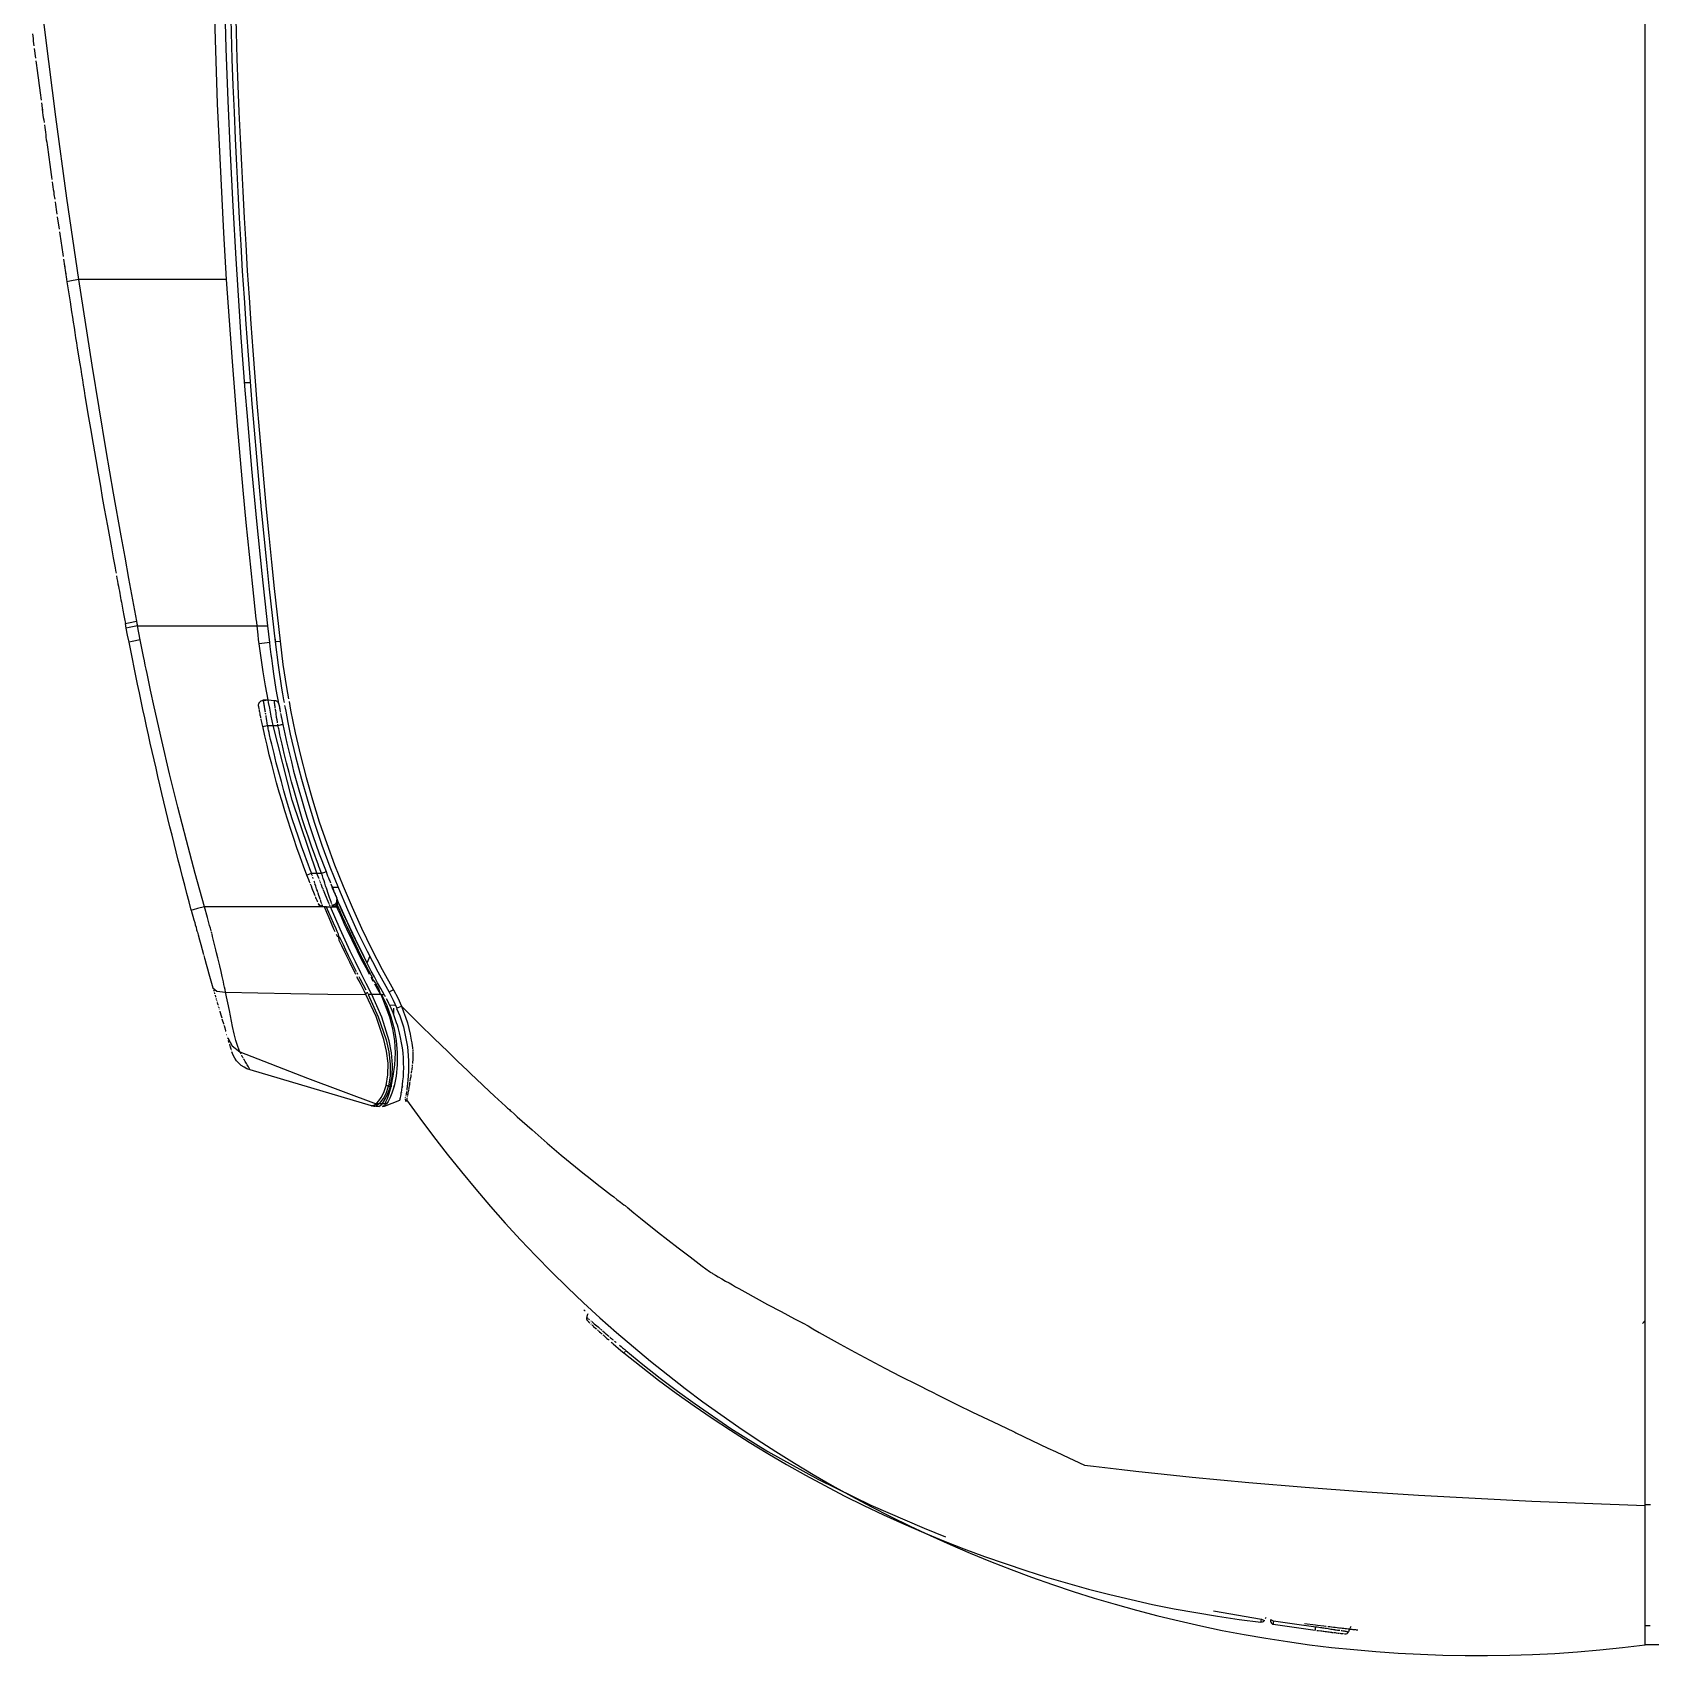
# Model space of a CAD drawing. Header units: millimetres. Extents: x 1291 to 5660, y 748 to 2981.
# Drawn here: x 2534.8 to 2685.5, y 1213.9 to 1365.1 of the extents above; entities that cross this region are included whole.
import ezdxf

# ---------------------------------------------------------------- set-up
doc = ezdxf.new("R2010")
doc.units = ezdxf.units.MM

msp = doc.modelspace()

# ---------------------------------------------------------------- linework, layer by layer
msp.add_line((2551.78, 1275.41), (2551.83, 1275.23))
for points in [[(2700.85, 1214.91), (2700.74, 1214.9), (2684.95, 1214.9), (2684.95, 1498.91)], [(2535.03, 1372.42), (2535.94, 1364.82), (2536.91, 1357.22), (2537.95, 1349.64), (2539.06, 1342.06)], [(2552.85, 1342.06), (2552.71, 1344.24), (2552.59, 1346.42), (2552, 1358.43), (2551.62, 1370.45)], [(2562.97, 1281.32), (2562.85, 1281.57), (2562.62, 1282.09), (2562.39, 1282.6), (2562.17, 1283.12), (2561.95, 1283.65), (2550.78, 1283.65), (2549.93, 1286.73), (2549.1, 1289.82), (2548.31, 1292.92), (2547.54, 1296.02), (2546.81, 1299.13), (2546.11, 1302.25), (2545.77, 1303.82), (2545.44, 1305.38), (2545.36, 1305.77), (2545.28, 1306.16), (2545.19, 1306.55), (2545.12, 1306.95), (2544.96, 1307.72), (2544.8, 1308.51), (2544.67, 1309.16), (2544.55, 1309.81), (2556.69, 1309.81), (2556.16, 1314.68), (2555.67, 1319.56), (2555.21, 1324.44), (2554.79, 1329.33), (2554.59, 1331.77), (2554.4, 1334.22), (2554.22, 1336.67), (2554.05, 1339.11), (2553.73, 1344), (2553.45, 1348.9), (2553.2, 1353.79), (2552.99, 1358.69), (2552.81, 1363.59), (2552.67, 1368.49)], [(2534.77, 1364.95), (2534.8, 1364.72), (2534.83, 1364.5), (2534.85, 1364.27), (2534.88, 1364.04), (2534.91, 1363.81)], [(2534.94, 1363.58), (2534.97, 1363.35), (2535.06, 1362.66)], [(2535, 1363.12), (2535.03, 1362.89)], [(2535.09, 1362.44), (2535.12, 1362.2), (2535.21, 1361.52), (2535.3, 1360.83), (2535.39, 1360.14), (2535.48, 1359.45), (2535.51, 1359.22), (2535.54, 1358.99), (2535.57, 1358.76)], [(2535.15, 1361.98), (2535.18, 1361.75)], [(2535.24, 1361.29), (2535.27, 1361.06)], [(2535.33, 1360.6), (2535.36, 1360.37)], [(2535.42, 1359.91), (2535.45, 1359.68)], [(2535.6, 1358.53), (2535.63, 1358.3), (2535.72, 1357.61), (2535.75, 1357.38), (2535.78, 1357.15), (2535.82, 1356.92), (2535.85, 1356.69)], [(2535.66, 1358.07), (2535.69, 1357.84)], [(2535.88, 1356.46), (2535.91, 1356.23), (2535.94, 1356), (2535.97, 1355.77), (2536, 1355.54), (2536.03, 1355.31), (2536.06, 1355.07), (2536.1, 1354.85), (2536.13, 1354.61), (2536.16, 1354.38), (2536.19, 1354.16), (2536.23, 1353.92), (2536.29, 1353.46), (2536.32, 1353.23), (2536.36, 1353), (2536.45, 1352.3), (2536.55, 1351.61), (2536.58, 1351.38)], [(2536.38, 1352.77), (2536.42, 1352.54)], [(2536.48, 1352.07), (2536.51, 1351.84)], [(2536.61, 1351.15), (2536.65, 1350.92), (2536.68, 1350.68), (2536.71, 1350.45), (2536.75, 1350.22), (2536.77, 1349.99), (2536.84, 1349.53)], [(2536.88, 1349.3), (2536.91, 1349.06), (2537.01, 1348.37), (2537.04, 1348.14)], [(2537.08, 1347.9), (2537.25, 1346.74)], [(2537.28, 1346.51), (2537.31, 1346.28), (2537.59, 1344.42), (2537.62, 1344.19)], [(2537.66, 1343.95), (2537.94, 1342.09), (2537.98, 1341.86), (2538.12, 1340.92), (2538.27, 1339.98), (2538.34, 1339.51), (2538.41, 1339.04), (2538.49, 1338.56), (2538.56, 1338.08), (2538.64, 1337.6), (2538.71, 1337.12), (2538.79, 1336.64), (2538.86, 1336.15), (2538.94, 1335.67), (2539.18, 1334.2), (2539.26, 1333.71), (2539.34, 1333.22), (2539.42, 1332.72), (2539.5, 1332.23), (2539.58, 1331.73), (2539.66, 1331.23), (2540, 1329.21), (2540.17, 1328.2), (2540.41, 1326.74), (2540.67, 1325.29), (2540.88, 1324.04), (2541.1, 1322.8), (2541.27, 1321.77), (2541.46, 1320.75), (2541.6, 1319.93), (2541.75, 1319.11), (2541.93, 1318.09), (2542.12, 1317.07), (2542.29, 1316.14), (2542.46, 1315.21), (2542.5, 1314.96), (2542.55, 1314.7)], [(2537.73, 1343.49), (2537.77, 1343.26)], [(2537.84, 1342.79), (2537.87, 1342.56)], [(2539.06, 1342.05), (2538.26, 1341.92), (2537.98, 1341.86)], [(2556.21, 1302.92), (2556.46, 1302.91), (2556.71, 1302.91), (2556.48, 1304.21), (2556.26, 1305.52), (2556.06, 1306.83), (2555.97, 1307.49), (2555.88, 1308.14), (2555.83, 1308.55), (2555.78, 1308.98), (2555.68, 1309.81), (2555.65, 1310.14), (2555.61, 1310.47), (2555.29, 1313.46), (2554.98, 1316.44), (2554.68, 1319.44), (2554.39, 1322.43), (2553.86, 1328.42), (2553.39, 1334.42), (2553.11, 1338.24), (2552.85, 1342.05), (2539.06, 1342.05), (2540.3, 1334.08), (2541.61, 1326.13), (2542.3, 1322.15), (2543, 1318.18), (2543.36, 1316.2), (2543.72, 1314.22), (2543.81, 1313.72), (2543.91, 1313.22), (2544, 1312.73), (2544.09, 1312.23), (2544.28, 1311.24), (2544.37, 1310.74), (2544.46, 1310.25), (2544.5, 1310.02), (2544.55, 1309.81), (2543.78, 1309.65), (2543.51, 1309.6)], [(2554.58, 1332.46), (2555.04, 1332.46)], [(2542.6, 1314.45), (2542.64, 1314.21), (2542.69, 1313.97), (2542.73, 1313.73), (2542.77, 1313.5), (2542.81, 1313.27), (2542.86, 1313.05), (2542.9, 1312.83), (2542.94, 1312.63), (2542.98, 1312.41), (2543.01, 1312.22), (2543.05, 1312.02), (2543.09, 1311.83), (2543.12, 1311.64), (2543.15, 1311.46), (2543.19, 1311.28), (2543.22, 1311.11), (2543.25, 1310.94), (2543.28, 1310.78), (2543.31, 1310.62), (2543.34, 1310.47), (2543.37, 1310.32), (2543.4, 1310.18), (2543.43, 1310.03), (2543.7, 1310.1), (2544.46, 1310.25)], [(2556.87, 1308.26), (2556.78, 1309.03), (2556.69, 1309.81)], [(2544.8, 1308.51), (2544.04, 1308.35), (2543.76, 1308.28)], [(2557.73, 1302.42), (2557.48, 1303.87), (2557.25, 1305.33), (2557.14, 1306.06), (2557.05, 1306.79), (2557, 1307.15), (2556.91, 1307.89), (2556.86, 1308.26), (2556.37, 1308.2), (2555.88, 1308.14)], [(2557.44, 1308.51), (2557.35, 1308.51)], [(2557.83, 1308.36), (2557.49, 1308.33), (2557.36, 1308.31), (2557.64, 1306.15), (2557.96, 1304), (2558.06, 1303.47), (2558.15, 1302.93), (2558.2, 1302.66)], [(2555.88, 1302.09), (2555.87, 1302.13), (2555.86, 1302.2), (2555.85, 1302.23), (2555.84, 1302.25), (2555.83, 1302.37), (2555.82, 1302.4), (2555.83, 1302.48)], [(2555.83, 1302.33), (2555.83, 1302.35)], [(2555.84, 1302.5), (2555.84, 1302.53), (2555.85, 1302.55), (2555.86, 1302.57), (2555.87, 1302.61), (2555.89, 1302.65), (2555.9, 1302.67), (2555.92, 1302.69), (2555.93, 1302.71), (2555.97, 1302.75), (2556.01, 1302.78), (2556.03, 1302.8), (2556.04, 1302.81), (2556.06, 1302.82), (2556.08, 1302.83), (2556.16, 1302.86), (2556.18, 1302.86), (2556.21, 1302.86), (2556.24, 1302.87)], [(2555.84, 1302.28), (2555.84, 1302.28)], [(2555.88, 1302.07), (2555.88, 1302.08)], [(2555.94, 1301.74), (2555.94, 1301.77), (2555.92, 1301.84), (2555.91, 1301.9), (2555.9, 1301.95), (2555.89, 1302.01), (2555.88, 1302.03)], [(2555.96, 1301.67), (2555.95, 1301.71)], [(2556.04, 1301.25), (2556.04, 1301.29), (2556.03, 1301.33), (2556.01, 1301.41), (2555.99, 1301.49), (2555.98, 1301.57), (2555.96, 1301.64)], [(2556.28, 1302.87), (2556.5, 1302.89), (2556.71, 1302.91), (2557.28, 1302.87), (2557.33, 1302.86), (2557.38, 1302.85), (2557.41, 1302.85), (2557.43, 1302.84), (2557.45, 1302.83), (2557.47, 1302.82), (2557.48, 1302.81), (2557.52, 1302.79), (2557.56, 1302.75)], [(2556.29, 1302.85), (2556.28, 1302.86)], [(2556.32, 1302.62), (2556.32, 1302.64), (2556.31, 1302.68), (2556.31, 1302.72), (2556.3, 1302.76), (2556.29, 1302.79), (2556.29, 1302.82), (2556.29, 1302.84)], [(2556.46, 1301.77), (2556.44, 1301.86), (2556.43, 1301.95), (2556.41, 1302.04), (2556.4, 1302.15), (2556.39, 1302.19), (2556.38, 1302.23), (2556.38, 1302.27), (2556.37, 1302.34), (2556.35, 1302.41), (2556.34, 1302.47), (2556.34, 1302.53), (2556.33, 1302.56), (2556.33, 1302.58), (2556.33, 1302.6), (2556.32, 1302.61)], [(2556.49, 1301.58), (2556.47, 1301.68)], [(2556.5, 1301.48), (2556.5, 1301.53)], [(2561.26, 1286.76), (2558.96, 1293.57), (2557.19, 1300.54), (2557.01, 1301.4), (2556.86, 1302.14), (2556.76, 1302.67), (2556.71, 1302.91)], [(2557.34, 1302.48), (2557.33, 1302.51), (2557.33, 1302.52), (2557.33, 1302.55), (2557.32, 1302.57), (2557.31, 1302.62), (2557.31, 1302.67), (2557.3, 1302.71), (2557.3, 1302.75), (2557.29, 1302.81), (2557.28, 1302.82), (2557.28, 1302.85), (2557.28, 1302.86)], [(2557.39, 1302.12), (2557.38, 1302.16), (2557.37, 1302.24), (2557.36, 1302.31), (2557.35, 1302.38), (2557.34, 1302.45)], [(2557.51, 1301.33), (2557.5, 1301.36), (2557.5, 1301.39), (2557.5, 1301.41), (2557.48, 1301.52), (2557.45, 1301.71), (2557.42, 1301.9), (2557.41, 1301.99), (2557.4, 1302.04)], [(2557.59, 1302.72), (2557.6, 1302.71)], [(2557.62, 1302.69), (2557.64, 1302.67), (2557.66, 1302.64), (2557.67, 1302.62)], [(2557.68, 1302.6), (2557.68, 1302.59), (2557.68, 1302.58), (2557.69, 1302.58)], [(2557.69, 1302.56), (2557.7, 1302.55)], [(2557.7, 1302.53), (2557.71, 1302.51)], [(2557.72, 1302.5), (2557.72, 1302.48), (2557.73, 1302.46)], [(2557.74, 1302.42), (2557.74, 1302.38), (2557.82, 1301.94), (2557.84, 1301.89), (2557.84, 1301.86), (2557.85, 1301.83)], [(2557.75, 1302.32), (2557.76, 1302.29), (2557.77, 1302.26), (2557.77, 1302.24), (2557.77, 1302.22), (2557.78, 1302.2)], [(2557.78, 1302.18), (2557.8, 1302.09), (2557.81, 1302)], [(2557.85, 1301.8), (2557.86, 1301.77)], [(2557.88, 1301.65), (2557.9, 1301.52), (2557.93, 1301.38)], [(2558.25, 1302.4), (2558.29, 1302.13), (2558.35, 1301.86), (2558.56, 1300.8), (2558.78, 1299.73), (2559.27, 1297.63), (2559.81, 1295.54), (2560.4, 1293.47), (2561.04, 1291.42), (2561.73, 1289.39), (2562.47, 1287.37), (2563.26, 1285.38), (2564.1, 1283.4), (2564.99, 1281.44), (2565.93, 1279.5), (2566.93, 1277.58), (2567.98, 1275.68), (2568.36, 1274.95), (2568.7, 1274.2), (2568.83, 1274.26), (2569.13, 1274.39), (2569.33, 1273.87), (2569.51, 1273.36), (2569.68, 1272.83), (2569.82, 1272.3), (2569.95, 1271.77), (2570.05, 1271.23), (2570.09, 1270.96), (2570.13, 1270.68), (2570.15, 1270.55), (2570.17, 1270.41)], [(2558.66, 1302.75), (2558.8, 1301.95), (2559.02, 1300.89), (2559.24, 1299.84), (2559.72, 1297.74), (2560.26, 1295.67), (2560.84, 1293.61), (2561.48, 1291.57), (2562.17, 1289.55), (2562.9, 1287.55), (2563.69, 1285.56), (2564.53, 1283.6), (2565.41, 1281.65), (2566.35, 1279.72), (2567.34, 1277.8), (2568.38, 1275.91), (2568.78, 1275.16), (2569.13, 1274.38)], [(2556.22, 1300.44), (2556.34, 1300.47), (2556.66, 1300.54), (2557.64, 1300.54), (2557.95, 1300.61), (2558.08, 1300.63)], [(2560.62, 1285.85), (2560.58, 1285.96), (2560.5, 1286.16), (2560.41, 1286.38), (2560.33, 1286.59), (2560.45, 1286.64), (2560.75, 1286.76), (2560.71, 1286.87), (2560.6, 1287.18), (2560.44, 1287.6), (2560.28, 1288.02), (2560.13, 1288.45), (2559.83, 1289.3), (2559.53, 1290.14), (2558.97, 1291.85), (2558.44, 1293.58), (2558.19, 1294.44), (2557.95, 1295.3), (2557.71, 1296.17), (2557.48, 1297.04), (2557.27, 1297.92), (2557.06, 1298.79), (2556.95, 1299.23), (2556.85, 1299.66), (2556.8, 1299.89), (2556.75, 1300.1), (2556.73, 1300.22), (2556.71, 1300.33), (2556.66, 1300.54), (2556.63, 1300.76), (2556.59, 1300.97), (2556.55, 1301.18), (2556.52, 1301.38), (2556.52, 1301.41), (2556.51, 1301.43)], [(2557.6, 1300.77), (2557.58, 1300.88), (2557.51, 1301.31)], [(2557.56, 1300.99), (2557.55, 1301.1), (2557.53, 1301.2), (2557.52, 1301.25)], [(2557.63, 1300.6), (2557.62, 1300.66)], [(2557.63, 1300.55), (2557.63, 1300.57), (2557.63, 1300.59)], [(2562.64, 1283.95), (2562.63, 1283.98), (2562.58, 1284.12), (2562.53, 1284.26), (2562.5, 1284.35), (2562.47, 1284.43), (2562.41, 1284.6), (2562.35, 1284.79), (2562.28, 1284.98), (2562.21, 1285.19), (2562.14, 1285.39), (2562.1, 1285.5), (2562.07, 1285.61), (2562.03, 1285.73), (2561.99, 1285.84), (2561.92, 1286.06), (2561.84, 1286.29), (2561.8, 1286.41), (2561.77, 1286.52), (2561.69, 1286.76), (2561.57, 1287.07), (2561.53, 1287.18), (2561.45, 1287.38), (2561.37, 1287.6), (2561.21, 1288.02), (2561.06, 1288.44), (2560.75, 1289.29), (2560.46, 1290.13), (2560.18, 1290.99), (2559.9, 1291.85), (2559.64, 1292.7), (2559.38, 1293.57), (2559.13, 1294.43), (2558.89, 1295.29), (2558.66, 1296.16), (2558.43, 1297.04), (2558.22, 1297.91), (2558.02, 1298.79), (2557.82, 1299.66), (2557.78, 1299.88), (2557.73, 1300.1), (2557.71, 1300.21), (2557.68, 1300.32), (2557.66, 1300.44)], [(2557.94, 1301.34), (2557.94, 1301.3), (2557.95, 1301.27), (2557.96, 1301.24), (2557.99, 1301.09), (2558.02, 1300.93), (2558.05, 1300.79), (2558.08, 1300.63), (2558.46, 1298.88), (2558.88, 1297.14), (2559.09, 1296.27), (2559.33, 1295.41), (2559.56, 1294.55), (2559.82, 1293.69), (2560.07, 1292.83), (2560.33, 1291.98), (2560.61, 1291.13), (2560.89, 1290.28), (2561.48, 1288.59), (2562.11, 1286.92), (2562.19, 1286.72), (2562.26, 1286.52), (2562.34, 1286.33), (2562.41, 1286.14), (2562.45, 1286.05), (2562.49, 1285.96), (2562.52, 1285.87)], [(2560.76, 1286.74), (2560.76, 1286.74), (2560.76, 1286.76), (2561.69, 1286.76)], [(2560.79, 1286.63), (2560.78, 1286.67), (2560.77, 1286.7), (2560.77, 1286.71)], [(2560.84, 1286.51), (2560.81, 1286.57)], [(2560.92, 1286.27), (2560.88, 1286.39)], [(2561.43, 1286.32), (2561.29, 1286.69), (2561.28, 1286.7), (2561.28, 1286.72), (2561.27, 1286.73)], [(2561.41, 1286.39), (2561.4, 1286.4), (2561.39, 1286.42)], [(2561.43, 1286.33), (2561.42, 1286.35)], [(2561.69, 1286.76), (2561.99, 1286.87), (2562.11, 1286.92)], [(2561.1, 1284.65), (2561.04, 1284.81), (2560.81, 1285.35), (2560.74, 1285.55), (2560.66, 1285.75)], [(2560.89, 1285.16), (2560.85, 1285.26)], [(2560.97, 1284.98), (2560.95, 1285.03), (2560.93, 1285.07), (2560.91, 1285.12)], [(2561.06, 1285.85), (2561.02, 1285.97), (2561, 1286.03)], [(2561.34, 1285.01), (2561.32, 1285.06), (2561.3, 1285.12), (2561.26, 1285.23), (2561.23, 1285.33), (2561.15, 1285.56), (2561.07, 1285.79)], [(2561.56, 1284.35), (2561.53, 1284.44), (2561.5, 1284.53), (2561.44, 1284.71), (2561.37, 1284.91), (2561.35, 1284.96)], [(2561.46, 1286.25), (2561.45, 1286.26)], [(2561.52, 1286.1), (2561.51, 1286.11)], [(2561.56, 1285.97), (2561.56, 1285.99)], [(2561.61, 1285.86), (2561.6, 1285.88), (2561.6, 1285.89)], [(2561.85, 1285.26), (2561.83, 1285.32), (2561.79, 1285.39), (2561.76, 1285.48), (2561.73, 1285.54), (2561.71, 1285.61), (2561.67, 1285.71), (2561.64, 1285.78)], [(2561.94, 1285.02), (2561.93, 1285.06), (2561.91, 1285.1), (2561.87, 1285.2)], [(2561.97, 1284.95), (2561.96, 1284.99)], [(2562.39, 1283.93), (2562.22, 1284.35), (2562, 1284.88), (2561.99, 1284.91), (2561.98, 1284.93)], [(2562.56, 1285.77), (2562.63, 1285.6), (2562.7, 1285.43), (2562.76, 1285.27), (2562.83, 1285.11), (2562.84, 1285.08), (2562.86, 1285.04)], [(2563.09, 1284.49), (2563.11, 1284.44), (2563.13, 1284.4), (2562.69, 1285.45)], [(2562.72, 1285.47), (2563.23, 1285.46)], [(2562.87, 1285), (2562.89, 1284.97), (2562.92, 1284.9), (2562.95, 1284.83), (2563, 1284.7), (2563.05, 1284.59), (2563.06, 1284.56), (2563.07, 1284.54), (2563.08, 1284.51)], [(2550.78, 1283.65), (2550.14, 1283.48), (2549.72, 1283.37), (2549.56, 1283.34), (2549.81, 1282.42), (2549.88, 1282.19), (2549.93, 1281.96), (2550, 1281.73), (2550.06, 1281.5), (2550.09, 1281.39), (2550.13, 1281.27), (2550.16, 1281.16), (2550.19, 1281.04), (2550.31, 1280.58), (2550.44, 1280.13), (2550.57, 1279.67), (2550.7, 1279.21)], [(2551.43, 1281.34), (2551.42, 1281.39), (2551.35, 1281.64), (2551.27, 1281.89), (2551.2, 1282.14), (2551.07, 1282.64), (2550.78, 1283.65)], [(2561.2, 1284.39), (2561.2, 1284.41), (2561.19, 1284.43), (2561.17, 1284.46), (2561.16, 1284.5), (2561.13, 1284.57)], [(2561.34, 1284.08), (2561.32, 1284.13), (2561.27, 1284.23), (2561.22, 1284.36)], [(2561.42, 1283.88), (2561.4, 1283.92), (2561.39, 1283.95), (2561.55, 1283.75), (2561.81, 1283.67), (2562.16, 1283.66), (2562.51, 1283.65)], [(2561.49, 1283.76), (2561.48, 1283.77), (2561.45, 1283.82), (2561.42, 1283.88), (2561.42, 1283.87)], [(2561.43, 1283.86), (2561.44, 1283.85), (2561.44, 1283.84)], [(2561.45, 1283.82), (2561.46, 1283.8), (2561.48, 1283.78), (2561.49, 1283.77)], [(2561.57, 1283.72), (2561.59, 1283.71)], [(2561.76, 1283.66), (2561.57, 1283.67)], [(2561.72, 1283.91), (2561.67, 1284.04), (2561.62, 1284.19), (2561.58, 1284.31)], [(2561.61, 1283.7), (2561.63, 1283.68)], [(2561.79, 1283.72), (2561.78, 1283.73), (2561.78, 1283.74), (2561.78, 1283.75), (2561.77, 1283.77), (2561.76, 1283.8), (2561.74, 1283.85)], [(2561.8, 1283.69), (2561.79, 1283.71)], [(2562.08, 1283.66), (2562.12, 1283.65), (2562.36, 1283.65), (2562.51, 1283.65), (2563.03, 1283.65), (2563.04, 1283.65), (2563.05, 1283.66), (2563.06, 1283.68), (2563.07, 1283.7), (2563.19, 1283.42), (2563.31, 1283.17), (2563.42, 1282.91), (2563.54, 1282.64), (2563.78, 1282.12), (2564.01, 1281.6), (2564.51, 1280.56), (2565.01, 1279.53), (2565.27, 1279.01), (2565.53, 1278.5), (2565.8, 1277.99), (2566.06, 1277.48), (2566.13, 1277.36)], [(2562.12, 1283.65), (2562.34, 1283.14), (2562.56, 1282.64), (2562.78, 1282.14), (2563.01, 1281.63), (2563.11, 1281.37), (2563.23, 1281.12), (2563.31, 1280.54), (2563.55, 1280.03), (2563.79, 1279.52), (2564.28, 1278.51), (2564.79, 1277.5), (2564.85, 1277.37)], [(2562.4, 1283.91), (2562.39, 1283.92)], [(2562.43, 1283.83), (2562.43, 1283.84), (2562.43, 1283.85)], [(2562.46, 1283.77), (2562.45, 1283.78)], [(2562.48, 1283.72), (2562.48, 1283.73), (2562.46, 1283.76)], [(2566.27, 1277.1), (2566.7, 1276.54), (2566.98, 1276.03), (2567.19, 1275.43), (2567.18, 1275.45), (2567.17, 1275.47), (2566.37, 1275.49), (2565.86, 1276.49), (2565.35, 1277.5), (2564.85, 1278.51), (2564.36, 1279.52), (2563.41, 1281.57), (2562.51, 1283.65)], [(2562.73, 1283.69), (2562.72, 1283.73), (2562.71, 1283.75), (2562.69, 1283.8), (2562.67, 1283.86)], [(2562.76, 1283.65), (2562.84, 1283.66), (2562.85, 1283.65), (2562.71, 1283.75), (2563.08, 1283.99), (2563.13, 1284.39)], [(2562.82, 1283.66), (2562.8, 1283.65)], [(2563.19, 1284.2), (2563.19, 1284.16), (2563.2, 1284.11), (2563.19, 1284.06), (2563.17, 1283.99), (2563.14, 1283.92), (2563.1, 1283.85), (2563.05, 1283.78), (2562.99, 1283.74), (2562.91, 1283.7), (2562.88, 1283.68), (2562.84, 1283.66)], [(2563.07, 1283.7), (2563.1, 1283.73), (2563.13, 1283.76)], [(2563.14, 1284.36), (2563.15, 1284.33), (2563.16, 1284.31), (2563.16, 1284.3), (2563.17, 1284.28)], [(2563.14, 1283.78), (2563.14, 1283.79)], [(2563.19, 1283.9), (2563.17, 1283.85), (2563.15, 1283.81), (2563.27, 1283.55), (2563.39, 1283.28), (2563.5, 1283.02), (2563.62, 1282.75), (2563.85, 1282.22), (2564.1, 1281.7), (2564.59, 1280.65), (2565.09, 1279.61), (2565.36, 1279.09), (2565.62, 1278.57), (2565.88, 1278.06), (2566.15, 1277.55), (2566.29, 1277.3), (2566.42, 1277.04)], [(2563.18, 1284.25), (2563.18, 1284.23), (2563.19, 1284.15), (2563.21, 1284.08)], [(2563.2, 1283.97), (2563.2, 1283.94), (2563.2, 1283.94)], [(2563.31, 1283.96), (2564.05, 1282.3), (2564.81, 1280.65), (2565.21, 1279.84), (2565.62, 1279.02), (2565.92, 1278.42)], [(2550.22, 1280.93), (2550.25, 1280.81), (2550.28, 1280.7)], [(2551.49, 1281.14), (2551.47, 1281.2), (2551.45, 1281.27)], [(2552.95, 1271.45), (2553.38, 1270.69), (2554.09, 1270.15), (2553.89, 1270.64), (2553.7, 1271.19), (2553.54, 1271.81), (2553.41, 1272.48), (2553.11, 1274), (2552.76, 1275.7), (2552.7, 1275.94), (2552.66, 1276.17), (2552.6, 1276.41), (2552.55, 1276.66), (2552.44, 1277.14), (2552.33, 1277.63), (2552.22, 1278.13), (2552.04, 1278.88), (2551.92, 1279.37), (2551.86, 1279.63), (2551.61, 1280.64), (2551.58, 1280.76), (2551.55, 1280.89), (2551.53, 1280.95), (2551.51, 1281.01), (2551.5, 1281.08)], [(2563.2, 1280.8), (2563.08, 1281.06)], [(2563.34, 1280.87), (2563.45, 1280.62), (2563.69, 1280.12), (2563.92, 1279.62), (2564.17, 1279.11), (2564.41, 1278.62), (2564.9, 1277.63)], [(2550.72, 1279.1), (2550.76, 1278.98), (2550.79, 1278.87), (2550.82, 1278.75), (2550.95, 1278.3), (2551.08, 1277.85), (2551.2, 1277.4), (2551.33, 1276.96), (2551.39, 1276.74), (2551.52, 1276.3), (2551.58, 1276.09), (2551.95, 1275.79), (2552.76, 1275.7), (2555.75, 1275.63), (2558.83, 1275.57), (2562.29, 1275.51), (2565.83, 1275.49), (2565.83, 1275.5), (2565.83, 1275.51), (2565.88, 1275.59), (2565.93, 1275.67)], [(2565.98, 1278.5), (2566.18, 1279.02)], [(2564.97, 1277.51), (2565.03, 1277.38)], [(2551.59, 1276.04), (2551.61, 1275.99)], [(2551.64, 1275.89), (2551.65, 1275.84), (2551.66, 1275.79)], [(2565.83, 1275.49), (2565.7, 1275.75), (2565.57, 1276), (2565.31, 1276.49), (2564.98, 1277.12)], [(2565.18, 1276.74), (2565.04, 1276.99)], [(2565.16, 1277.14), (2565.29, 1276.9), (2565.8, 1275.92)], [(2565.42, 1276.65), (2565.54, 1276.41)], [(2566.34, 1276.98), (2566.48, 1276.72)], [(2566.62, 1276.48), (2566.89, 1275.97), (2567.17, 1275.47), (2567.21, 1275.5), (2567.26, 1275.51), (2567.27, 1275.5), (2567.28, 1275.49), (2567.39, 1275.48), (2567.51, 1275.48), (2567.62, 1275.28)], [(2568.38, 1275.91), (2568.09, 1275.75), (2567.98, 1275.67)], [(2551.69, 1275.7), (2551.71, 1275.65)], [(2551.72, 1275.6), (2551.73, 1275.55)], [(2551.79, 1275.37), (2551.8, 1275.32), (2551.82, 1275.28)], [(2551.87, 1275.09), (2551.88, 1275.04), (2551.9, 1275)], [(2551.91, 1274.96), (2551.92, 1274.91)], [(2551.96, 1274.78), (2551.97, 1274.73)], [(2551.98, 1274.69), (2552, 1274.65)], [(2552.01, 1274.6), (2552.02, 1274.56), (2552.04, 1274.52)], [(2552.06, 1274.43), (2552.07, 1274.39)], [(2552.1, 1274.3), (2552.11, 1274.26), (2552.12, 1274.22)], [(2567.72, 1267.01), (2567.87, 1267.98), (2567.88, 1269.07), (2567.74, 1270.19), (2567.49, 1271.29), (2566.77, 1273.42), (2565.83, 1275.49)], [(2565.93, 1275.68), (2565.98, 1275.58)], [(2568.17, 1266.92), (2568.09, 1266.92), (2568.26, 1267.85), (2568.3, 1268.92), (2568.2, 1270.04), (2567.98, 1271.17), (2567.3, 1273.37), (2566.38, 1275.49), (2566.2, 1275.49), (2566.02, 1275.49), (2566.97, 1273.4), (2567.7, 1271.24), (2567.95, 1270.13), (2568.09, 1269), (2568.09, 1267.89), (2567.94, 1266.93), (2567.88, 1266.94), (2567.82, 1266.96), (2567.77, 1266.99)], [(2567.67, 1274.41), (2568.05, 1273.36), (2567.23, 1275.46), (2567.28, 1275.49), (2567.76, 1274.46), (2568.14, 1273.39), (2568.44, 1272.29), (2568.64, 1271.18), (2568.73, 1270.05), (2568.73, 1268.94), (2568.63, 1267.87), (2568.44, 1266.93), (2568.37, 1266.91)], [(2567.54, 1265.08), (2567.45, 1265.06), (2567.37, 1265.05), (2567.45, 1265.06), (2567.54, 1265.08), (2568.99, 1265.63), (2568.99, 1265.64), (2568.99, 1265.65), (2569, 1265.67), (2569, 1265.69), (2569.01, 1265.71), (2569.01, 1265.74), (2569.02, 1265.76), (2569.02, 1265.8), (2569.04, 1265.88), (2569.06, 1266), (2569.07, 1266.06), (2569.09, 1266.13), (2569.1, 1266.22), (2569.12, 1266.31), (2569.14, 1266.42), (2569.16, 1266.54), (2569.18, 1266.66), (2569.2, 1266.79), (2569.24, 1267.09), (2569.27, 1267.43), (2569.31, 1267.81), (2569.33, 1268.21), (2569.34, 1268.64), (2569.33, 1269.09), (2569.31, 1269.56), (2569.28, 1270.04), (2569.22, 1270.51), (2569.15, 1270.98), (2569.05, 1271.46), (2568.95, 1271.92), (2568.89, 1272.16), (2568.82, 1272.39), (2568.75, 1272.63), (2568.68, 1272.85), (2568.52, 1273.31), (2568.35, 1273.76), (2568.16, 1274.2), (2567.95, 1274.64), (2567.85, 1274.85), (2567.74, 1275.06)], [(2568.51, 1274.46), (2568.03, 1274.47)], [(2569.13, 1274.39), (2569.97, 1273.55), (2570.81, 1272.72), (2572.14, 1271.41), (2573.47, 1270.12), (2574.37, 1269.25), (2575.27, 1268.39), (2575.65, 1268.03), (2576.02, 1267.67), (2576.78, 1266.96), (2577.79, 1266.01), (2578.81, 1265.08), (2578.91, 1264.99), (2579.01, 1264.9), (2579.09, 1264.82), (2579.18, 1264.75), (2579.26, 1264.68), (2579.34, 1264.61), (2579.63, 1264.35), (2579.91, 1264.09), (2581.3, 1262.86), (2582.7, 1261.64), (2584.02, 1260.52), (2585.35, 1259.42), (2586.02, 1258.88), (2586.69, 1258.34), (2587.36, 1257.81), (2588.05, 1257.28), (2588.32, 1257.06), (2588.59, 1256.86), (2588.9, 1256.63), (2589.2, 1256.39), (2589.52, 1256.15), (2589.84, 1255.9), (2589.97, 1255.81), (2590.1, 1255.71)], [(2552.15, 1274.14), (2552.16, 1274.1)], [(2552.21, 1273.93), (2552.22, 1273.89), (2552.33, 1273.5)], [(2552.3, 1273.62), (2552.31, 1273.58), (2552.32, 1273.54)], [(2552.34, 1273.46), (2552.36, 1273.42), (2552.37, 1273.39), (2552.4, 1273.3)], [(2552.42, 1273.21), (2552.45, 1273.12), (2552.48, 1273.03), (2552.53, 1272.86), (2552.55, 1272.78), (2552.57, 1272.7)], [(2568.24, 1266.91), (2568.17, 1266.92), (2568.37, 1267.86), (2568.52, 1268.93), (2568.57, 1270.04), (2568.52, 1271.16), (2568.34, 1272.27), (2568.05, 1273.36)], [(2568.39, 1274.21), (2568.38, 1273.89), (2568.38, 1273.57)], [(2568.66, 1274.18), (2568.83, 1273.84), (2568.98, 1273.49), (2569.31, 1272.46), (2569.55, 1271.39), (2569.68, 1270.59), (2569.76, 1269.78), (2569.79, 1269.26), (2569.8, 1268.74), (2569.79, 1268.3), (2569.77, 1267.9), (2569.74, 1267.51), (2569.71, 1267.19), (2569.67, 1266.91), (2569.64, 1266.68), (2569.62, 1266.55)], [(2552.6, 1272.63), (2552.62, 1272.56), (2552.64, 1272.49), (2552.75, 1272.1), (2552.75, 1272.09)], [(2552.66, 1272.41), (2552.68, 1272.35), (2552.7, 1272.28), (2552.7, 1272.27), (2552.7, 1272.26), (2552.71, 1272.24)], [(2552.76, 1272.06), (2552.77, 1272.04)], [(2552.85, 1271.76), (2552.86, 1271.75)], [(2552.9, 1271.59), (2552.91, 1271.59)], [(2552.96, 1271.39), (2552.96, 1271.41), (2552.96, 1271.43)], [(2552.99, 1271.31), (2552.98, 1271.32)], [(2553.02, 1271.23), (2553.01, 1271.25)], [(2553.09, 1270.99), (2553.07, 1271.03), (2553.05, 1271.1), (2553.05, 1271.11), (2553.04, 1271.13), (2553.04, 1271.15)], [(2553.27, 1270.39), (2553.26, 1270.39), (2553.26, 1270.42), (2553.25, 1270.46), (2553.24, 1270.5), (2553.22, 1270.55), (2553.2, 1270.6), (2553.19, 1270.65), (2553.17, 1270.7), (2553.16, 1270.76), (2553.14, 1270.82), (2553.12, 1270.85)], [(2553.28, 1270.36), (2553.27, 1270.37)], [(2553.29, 1270.31), (2553.29, 1270.33), (2553.28, 1270.33)], [(2553.32, 1270.24), (2553.31, 1270.24)], [(2555.04, 1268.45), (2554.74, 1268.56), (2554.47, 1268.7), (2554.22, 1268.87), (2553.98, 1269.07), (2553.78, 1269.31), (2553.6, 1269.56), (2553.46, 1269.83), (2553.35, 1270.12)], [(2554.1, 1270.15), (2554.09, 1270.15), (2560.39, 1267.69), (2566.79, 1265.3), (2566.83, 1265.35), (2567.02, 1265.56), (2567.24, 1265.87), (2567.48, 1266.34), (2567.72, 1267.01)], [(2554.1, 1270.13), (2554.1, 1270.14)], [(2554.21, 1269.92), (2554.18, 1269.98), (2554.15, 1270.03), (2554.12, 1270.09), (2554.12, 1270.11), (2554.11, 1270.12)], [(2554.38, 1269.59), (2554.37, 1269.61), (2554.34, 1269.66), (2554.31, 1269.71), (2554.26, 1269.81)], [(2570.2, 1270.14), (2570.2, 1269.77), (2570.19, 1269.65), (2570.18, 1269.4), (2570.17, 1269.17), (2570.15, 1269.05)], [(2570.18, 1270.34), (2570.18, 1270.27), (2570.19, 1270.2)], [(2570.19, 1270.17), (2570.2, 1270.16)], [(2554.5, 1269.39), (2554.47, 1269.43), (2554.46, 1269.45), (2554.45, 1269.47)], [(2554.94, 1268.62), (2554.93, 1268.64), (2554.92, 1268.66), (2554.88, 1268.74), (2554.82, 1268.83), (2554.76, 1268.94), (2554.69, 1269.05), (2554.59, 1269.23), (2554.54, 1269.31), (2554.52, 1269.35)], [(2566.34, 1265.11), (2560.69, 1266.79), (2555.03, 1268.46), (2555.03, 1268.46), (2555.02, 1268.48), (2554.99, 1268.55), (2554.96, 1268.6)], [(2570.08, 1268.41), (2570.07, 1268.35), (2570.06, 1268.3), (2570.05, 1268.24), (2570.04, 1268.14)], [(2570.12, 1268.7), (2570.1, 1268.58), (2570.09, 1268.47)], [(2570.14, 1268.93), (2570.14, 1268.87), (2570.13, 1268.81), (2570.12, 1268.76)], [(2566.97, 1265.26), (2566.92, 1265.26), (2566.88, 1265.27), (2566.83, 1265.29), (2566.79, 1265.31), (2566.7, 1265.23), (2566.63, 1265.18), (2566.59, 1265.15), (2566.54, 1265.13), (2566.51, 1265.12), (2566.48, 1265.11), (2566.55, 1265.09), (2566.62, 1265.08), (2566.65, 1265.09), (2566.69, 1265.09), (2566.74, 1265.11), (2566.79, 1265.13), (2566.87, 1265.19), (2566.97, 1265.26), (2566.99, 1265.27), (2567.02, 1265.29), (2567.22, 1265.49), (2567.46, 1265.8), (2567.71, 1266.26), (2567.94, 1266.93), (2568.09, 1266.92)], [(2567.06, 1265.05), (2567.12, 1265.1), (2567.29, 1265.27), (2567.45, 1265.48), (2567.65, 1265.8), (2567.87, 1266.26), (2568.1, 1266.92)], [(2567.55, 1265.25), (2567.57, 1265.27), (2567.69, 1265.48), (2567.83, 1265.79), (2567.99, 1266.26), (2568.17, 1266.92)], [(2568.44, 1266.93), (2568.23, 1266.28), (2568.04, 1265.82), (2567.88, 1265.5), (2567.75, 1265.3), (2567.66, 1265.28)], [(2569.3, 1266.83), (2569.19, 1266.87)], [(2569.91, 1267.35), (2569.9, 1267.3), (2569.89, 1267.26), (2569.88, 1267.17), (2569.87, 1267.09), (2569.84, 1266.94), (2569.82, 1266.8), (2569.81, 1266.73), (2569.8, 1266.66)], [(2570.02, 1268.03), (2570.01, 1267.97), (2570, 1267.92), (2569.99, 1267.87), (2569.99, 1267.82), (2569.95, 1267.62), (2569.92, 1267.43)], [(2567.02, 1265.29), (2566.92, 1265.31), (2566.83, 1265.35)], [(2567.57, 1265.28), (2567.29, 1265.28), (2567.01, 1265.3)], [(2567.65, 1265.18), (2567.63, 1265.16), (2567.61, 1265.15)], [(2567.71, 1265.25), (2567.69, 1265.22)], [(2569.13, 1266.37), (2569.13, 1266.36)], [(2569.48, 1265.75), (2569.49, 1265.69), (2569.5, 1265.64), (2569.52, 1265.57), (2569.56, 1265.51), (2569.56, 1265.51)], [(2569.5, 1265.91), (2569.49, 1265.88)], [(2569.49, 1265.9), (2569.49, 1265.89), (2569.5, 1265.9)], [(2569.51, 1265.95), (2569.5, 1265.94)], [(2569.6, 1266.45), (2569.56, 1266.19), (2569.53, 1266.06)], [(2569.59, 1265.61), (2569.58, 1265.56), (2569.58, 1265.52), (2569.57, 1265.51)], [(2569.64, 1265.81), (2569.62, 1265.73), (2569.62, 1265.71), (2569.61, 1265.69)], [(2569.67, 1265.99), (2569.66, 1265.92)], [(2569.79, 1266.63), (2569.78, 1266.54), (2569.76, 1266.43), (2569.74, 1266.32), (2569.72, 1266.22), (2569.7, 1266.14), (2569.69, 1266.06)], [(2566.35, 1265.12), (2566.4, 1265.1)], [(2566.42, 1265.11), (2566.39, 1265.11), (2566.35, 1265.11)], [(2566.46, 1265.1), (2567.06, 1265.05), (2566.62, 1265.08)], [(2566.49, 1265.09), (2566.47, 1265.09)], [(2566.54, 1265.08), (2566.51, 1265.09)], [(2567.4, 1265.08), (2567.43, 1265.1), (2567.43, 1265.12), (2567.45, 1265.13), (2567.47, 1265.15)], [(2567.55, 1265.09), (2567.55, 1265.08)], [(2567.6, 1265.13), (2567.57, 1265.11), (2567.56, 1265.1)], [(2590.11, 1255.71), (2590.11, 1255.7)], [(2590.13, 1255.68), (2590.14, 1255.67), (2590.15, 1255.67), (2590.15, 1255.66), (2590.77, 1255.15), (2591.39, 1254.65), (2592.98, 1253.38), (2593.93, 1252.63), (2594.89, 1251.89), (2596.01, 1251.04), (2597.14, 1250.19), (2597.48, 1249.94), (2597.82, 1249.68), (2597.84, 1249.66), (2597.87, 1249.65), (2597.88, 1249.63), (2597.9, 1249.62), (2597.91, 1249.61), (2597.93, 1249.6), (2598.02, 1249.54), (2598.11, 1249.49), (2598.38, 1249.34), (2598.64, 1249.18), (2598.98, 1248.99), (2599.32, 1248.79), (2599.64, 1248.61), (2599.96, 1248.43), (2600.25, 1248.26), (2600.55, 1248.09), (2600.83, 1247.93), (2601.11, 1247.78), (2602.17, 1247.19), (2603.23, 1246.61), (2604.48, 1245.94), (2605.73, 1245.28), (2606.1, 1245.09), (2606.47, 1244.9), (2606.5, 1244.89), (2606.5, 1244.88)], [(2586.44, 1245.37), (2586.49, 1245.33)], [(2586.45, 1245.1), (2586.46, 1245.09)], [(2586.5, 1245.06), (2586.51, 1245.04), (2586.52, 1245.03)], [(2586.51, 1245.3), (2586.53, 1245.29)], [(2586.54, 1245.28), (2586.61, 1245.22), (2586.65, 1245.19)], [(2586.54, 1245.02), (2586.55, 1245), (2586.61, 1244.94), (2586.68, 1244.88)], [(2586.77, 1244.79), (2586.8, 1244.78)], [(2586.78, 1245.07), (2586.79, 1245.07)], [(2586.86, 1245.01), (2586.88, 1245), (2586.93, 1244.95), (2586.98, 1244.91), (2587.08, 1244.81), (2587.2, 1244.72), (2587.32, 1244.61), (2587.44, 1244.51), (2587.51, 1244.45), (2587.57, 1244.39), (2587.61, 1244.37)], [(2586.86, 1244.72), (2586.88, 1244.7), (2586.93, 1244.66), (2586.97, 1244.61), (2587.02, 1244.57), (2587.23, 1244.38), (2587.29, 1244.33)], [(2587.4, 1244.23), (2587.46, 1244.17)], [(2587.49, 1244.15), (2587.52, 1244.12), (2587.55, 1244.09), (2587.58, 1244.07), (2587.7, 1243.96)], [(2587.64, 1244.34), (2587.66, 1244.32)], [(2587.69, 1244.3), (2587.69, 1244.29), (2587.7, 1244.29)], [(2587.73, 1244.26), (2587.73, 1244.25), (2587.75, 1244.24)], [(2587.77, 1244.23), (2587.79, 1244.21)], [(2587.84, 1244.17), (2587.9, 1244.11), (2587.97, 1244.05), (2588.11, 1243.93), (2588.25, 1243.81), (2588.32, 1243.75), (2588.4, 1243.69), (2588.47, 1243.63)], [(2606.51, 1244.88), (2606.52, 1244.87), (2606.53, 1244.87), (2606.54, 1244.87)], [(2606.55, 1244.86), (2607, 1244.61), (2607.45, 1244.34), (2608.03, 1244.01), (2608.6, 1243.68), (2609.98, 1242.91), (2610.67, 1242.53), (2611.36, 1242.16), (2612.75, 1241.41), (2614.14, 1240.68), (2615.64, 1239.91), (2617.15, 1239.15), (2617.58, 1238.94), (2618.01, 1238.72), (2618.24, 1238.6), (2618.46, 1238.49), (2618.7, 1238.37), (2618.92, 1238.26), (2619.5, 1237.97), (2620.9, 1237.27), (2622.32, 1236.59), (2624.22, 1235.67), (2626.13, 1234.77), (2626.25, 1234.71), (2626.36, 1234.65), (2627.85, 1233.95), (2629.34, 1233.24), (2630.05, 1232.91), (2630.76, 1232.57), (2631.76, 1232.1), (2632.75, 1231.64)], [(2684.7, 1244.84), (2684.95, 1245.11)], [(2587.73, 1243.93), (2587.76, 1243.9), (2587.79, 1243.88), (2587.82, 1243.85)], [(2587.88, 1243.79), (2587.95, 1243.74), (2588.08, 1243.62), (2588.21, 1243.51), (2588.27, 1243.45), (2588.34, 1243.39), (2588.41, 1243.33), (2588.47, 1243.27)], [(2588.54, 1243.57), (2588.61, 1243.51), (2588.68, 1243.45), (2588.72, 1243.42), (2588.76, 1243.38), (2588.78, 1243.37)], [(2588.67, 1243.1), (2588.74, 1243.04), (2588.78, 1243.01), (2588.81, 1242.98), (2588.84, 1242.95), (2589.57, 1242.33), (2589.85, 1242.09), (2589.86, 1242.11), (2589.88, 1242.13), (2589.9, 1242.16), (2589.93, 1242.19)], [(2588.79, 1243.35), (2588.8, 1243.34), (2588.81, 1243.34)], [(2588.86, 1243.3), (2588.87, 1243.29)], [(2588.98, 1243.19), (2589.05, 1243.13), (2589.13, 1243.07)], [(2589.43, 1242.82), (2589.58, 1242.7), (2589.73, 1242.57), (2589.81, 1242.5), (2589.88, 1242.44), (2589.92, 1242.41), (2589.96, 1242.38), (2589.98, 1242.36)], [(2589.96, 1242.23), (2590, 1242.27), (2590.04, 1242.32), (2591.61, 1241.02), (2593.21, 1239.75), (2594.83, 1238.53), (2596.47, 1237.34), (2599.82, 1235.06), (2603.26, 1232.93), (2607.97, 1230.31), (2612.83, 1227.92), (2617.81, 1225.76), (2619.81, 1224.97)], [(2590.02, 1242.33), (2590.03, 1242.33), (2590.04, 1242.32)], [(2632.75, 1231.63), (2633.59, 1231.54), (2636.22, 1231.24), (2637.52, 1231.09), (2640.15, 1230.81), (2642.78, 1230.54), (2648.04, 1230.04), (2653.3, 1229.59), (2658.57, 1229.19), (2663.84, 1228.84), (2674.39, 1228.28), (2684.95, 1227.9)], [(2685.45, 1227.94), (2684.95, 1227.94)], [(2644.74, 1218.07), (2649.22, 1217.3)], [(2649.61, 1217.45), (2649.56, 1217.32)], [(2655, 1216.45), (2654.93, 1216.47), (2654.85, 1216.48), (2654.71, 1216.49), (2654.56, 1216.52), (2654.42, 1216.55), (2654.27, 1216.57), (2652.31, 1216.84), (2650.35, 1217.12), (2650.31, 1216.92), (2650.3, 1216.83), (2652.26, 1216.55), (2654.23, 1216.28)], [(2653.24, 1216.91), (2654.26, 1216.78), (2654.45, 1216.75), (2655.02, 1216.68), (2655.2, 1216.66), (2655.25, 1216.65)], [(2654.22, 1216.28), (2654.24, 1216.37), (2654.26, 1216.57)], [(2654.36, 1216.26), (2654.5, 1216.24), (2654.76, 1216.2), (2654.83, 1216.2), (2654.96, 1216.18), (2655.02, 1216.18), (2655.15, 1216.15), (2655.28, 1216.14), (2655.4, 1216.12), (2655.52, 1216.11), (2655.64, 1216.1), (2655.75, 1216.08), (2655.78, 1216.07), (2655.83, 1216.07), (2655.86, 1216.06)], [(2655.1, 1216.44), (2655.07, 1216.45), (2655.03, 1216.45)], [(2656.51, 1216.23), (2656.41, 1216.24), (2656.3, 1216.26), (2656.19, 1216.28), (2656.13, 1216.29), (2656.07, 1216.29), (2656.04, 1216.3), (2655.97, 1216.3), (2655.94, 1216.31), (2655.81, 1216.33), (2655.69, 1216.35), (2655.55, 1216.37), (2655.42, 1216.39), (2655.28, 1216.42), (2655.14, 1216.44)], [(2655.39, 1216.63), (2655.57, 1216.61), (2655.75, 1216.59), (2655.92, 1216.57), (2656.09, 1216.54), (2656.26, 1216.52), (2656.73, 1216.47), (2656.88, 1216.45), (2657.02, 1216.44), (2657.15, 1216.42), (2657.28, 1216.41), (2657.34, 1216.4), (2657.4, 1216.39), (2657.46, 1216.38), (2657.52, 1216.38), (2657.62, 1216.37), (2657.72, 1216.35), (2657.81, 1216.34), (2657.89, 1216.34), (2657.93, 1216.33), (2657.97, 1216.33), (2658, 1216.32)], [(2655.92, 1216.06), (2655.97, 1216.05), (2656.07, 1216.05), (2656.17, 1216.03), (2656.36, 1216.01), (2656.38, 1216)], [(2656.4, 1216), (2656.42, 1216)], [(2656.42, 1216.5), (2656.46, 1216.5)], [(2656.48, 1216), (2656.52, 1215.99), (2656.6, 1215.98), (2656.66, 1215.98), (2656.73, 1215.97), (2656.78, 1215.96), (2656.81, 1215.95)], [(2656.58, 1216.48), (2656.65, 1216.48)], [(2656.68, 1216.2), (2656.65, 1216.2), (2656.63, 1216.21)], [(2656.75, 1216.19), (2656.7, 1216.2)], [(2657.13, 1216.13), (2657.1, 1216.14), (2657.07, 1216.14), (2657.01, 1216.15), (2656.95, 1216.17), (2656.87, 1216.18), (2656.79, 1216.19)], [(2656.86, 1215.95), (2656.88, 1215.94)], [(2657.22, 1216.12), (2657.18, 1216.13)], [(2657.31, 1216.11), (2657.3, 1216.12)], [(2657.43, 1216.39), (2657.32, 1216.11)], [(2657.53, 1216.61), (2657.44, 1216.43)], [(2658.03, 1216.32), (2658.09, 1216.31), (2658.13, 1216.31), (2658.17, 1216.3), (2658.19, 1216.3), (2658.2, 1216.3)], [(2684.95, 1216.7), (2685.41, 1216.71)]]:
    msp.add_lwpolyline(points)
for points in [[(2558.12, 1466.25, 0.057766), (2557.83, 1308.37), (2558.1, 1306.22), (2558.42, 1304.08), (2558.51, 1303.55), (2558.61, 1303.01)], [(2549.56, 1283.34, -0.016322), (2543.76, 1308.29), (2543.63, 1308.94), (2543.51, 1309.59), (2543.47, 1309.81), (2543.43, 1310.03)], [(2560.33, 1286.59, -0.038479), (2556.22, 1300.45), (2556.2, 1300.53), (2556.16, 1300.72), (2556.08, 1301.08), (2556.06, 1301.16)], [(2567.51, 1275.48, -0.027672), (2563.12, 1284.39), (2563.13, 1284.38)], [(2569.57, 1265.5), (2569.58, 1265.52), (2569.58, 1265.54), (2569.59, 1265.58), (2569.6, 1265.63), (2569.6, 1265.65), (2569.61, 1265.66), (2569.61, 1265.68, 0.277937), (2684.95, 1214.9)], [(2649.5, 1217.19, -0.335223), (2649.18, 1217.01), (2649.19, 1217.1), (2649.23, 1217.3), (2649.42, 1217.22), (2649.5, 1217.19)]]:
    msp.add_lwpolyline(points, format="xyb")
for centre, radius, start, end in [((3238.74, 1386.05), 685.79, 173.27963, 186.50907), ((2586.25, 1246.23), 0.191, 225.6676, 269.9997), ((2663.14, 1332.75), 116.58, 231.0431, 263.1191)]:
    msp.add_arc(centre, radius, start, end)
for points, knots in [([(2586.5, 1245.74), (2586.46, 1245.63), (2586.42, 1245.53), (2586.38, 1245.42), (2586.33, 1245.3), (2586.36, 1245.18), (2586.45, 1245.09)], [0, 0, 0, 0, 1, 1, 1, 2, 2, 2, 2]), ([(2650.35, 1217.12), (2650.28, 1217.15), (2650.22, 1217.17), (2650.15, 1217.2), (2650.12, 1217.21), (2650.1, 1217.22), (2650.07, 1217.24), (2650.01, 1217.08), (2650.09, 1216.91), (2650.24, 1216.85), (2650.26, 1216.84), (2650.28, 1216.84), (2650.3, 1216.83)], [0, 0, 0, 0, 1, 1, 1, 2, 2, 2, 3, 3, 3, 4, 4, 4, 4]), ([(2656.95, 1215.94), (2656.96, 1215.94), (2656.96, 1215.93), (2656.97, 1215.93), (2656.98, 1215.93), (2656.99, 1215.93), (2657.01, 1215.93), (2657.14, 1215.92), (2657.26, 1215.99), (2657.32, 1216.11)], [0, 0, 0, 0, 1, 1, 1, 2, 2, 2, 3, 3, 3, 3])]:
    msp.add_open_spline(points, degree=3, knots=knots)

doc.saveas('drawing.dxf')
